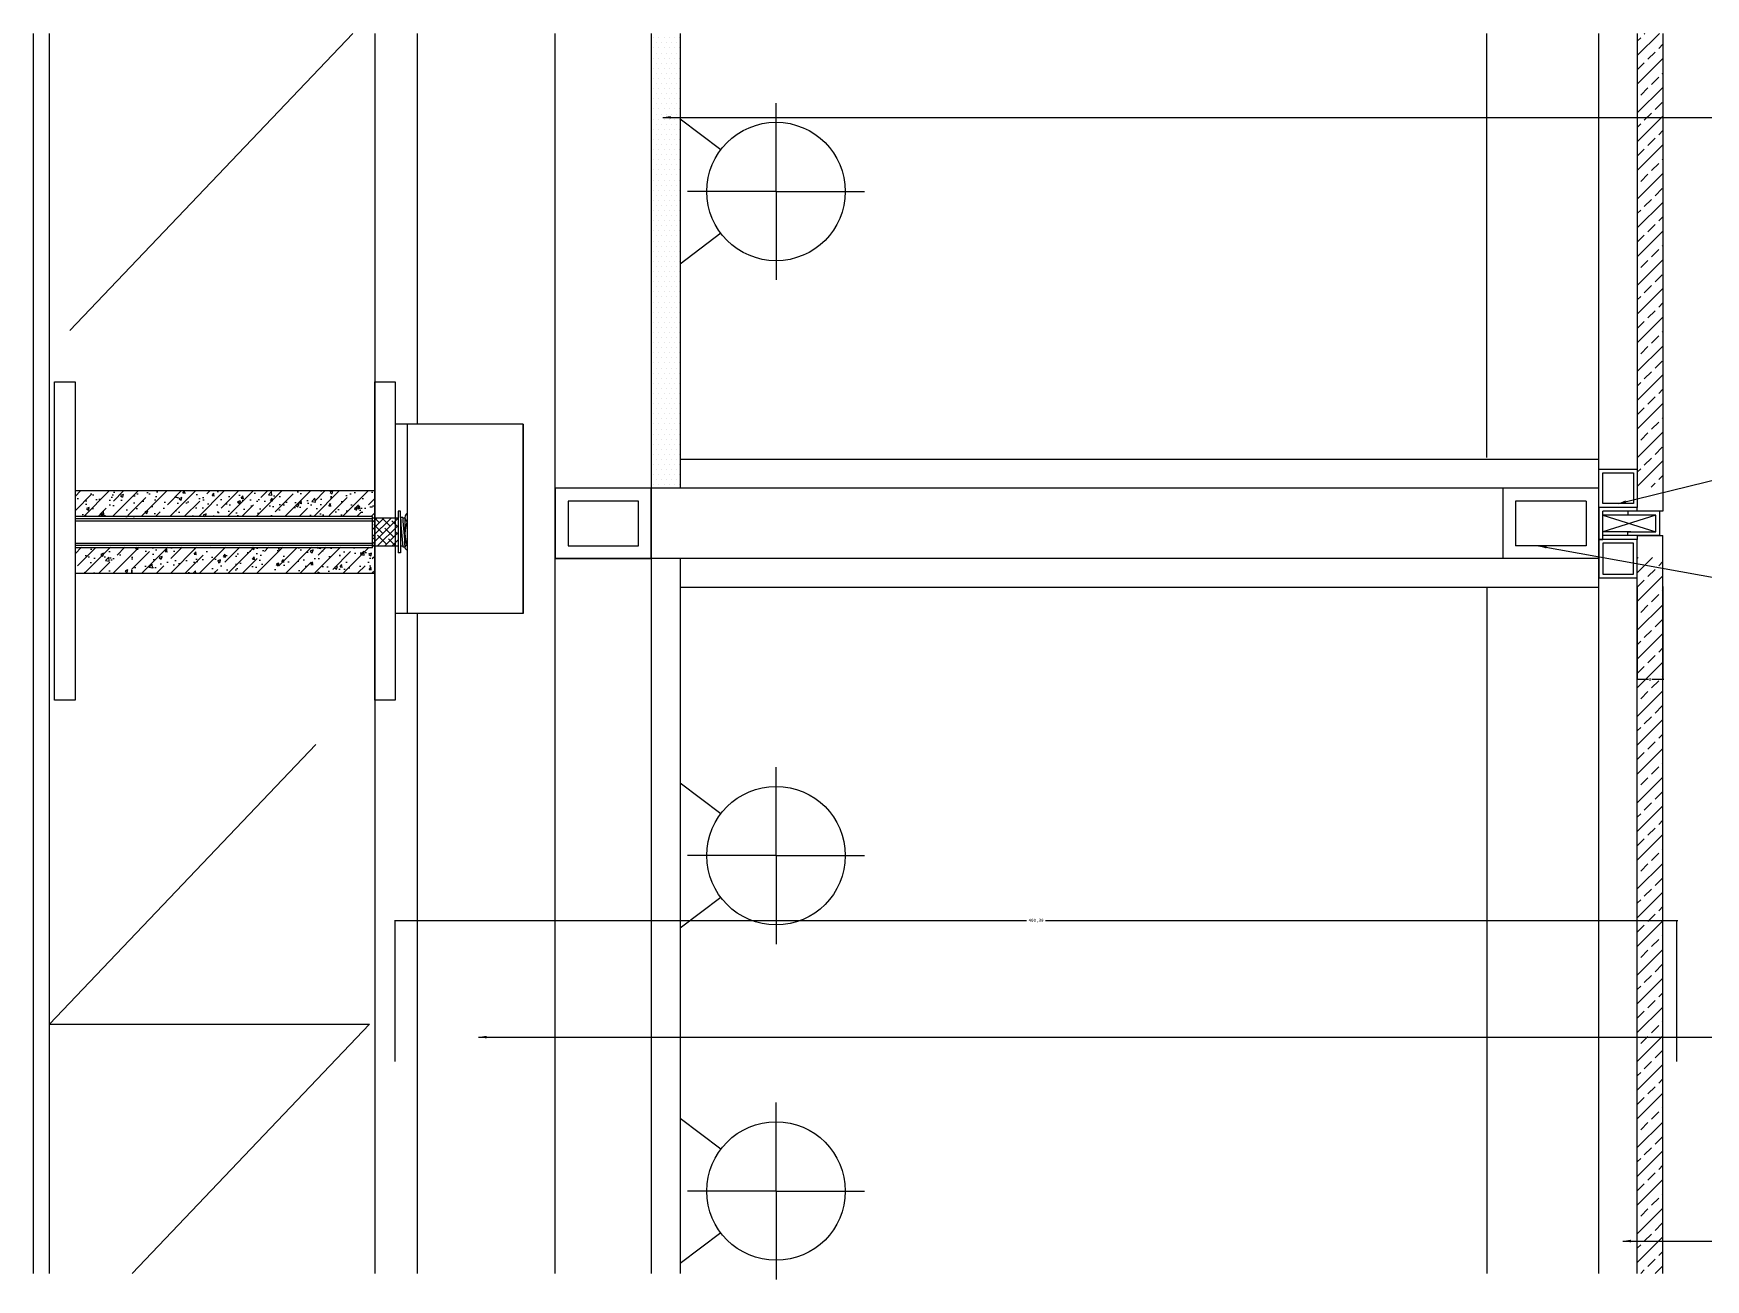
# Model space of a CAD drawing. Header units: metres. Extents: x 179535 to 180682, y 160703 to 163092.
# Drawn here: x 179536 to 180059, y 161649 to 162039 of the extents above; entities that cross this region are included whole.
import ezdxf

# ---------------------------------------------------------------- set-up
doc = ezdxf.new("R2010")
doc.units = ezdxf.units.M
for name, color, linetype in [('00', 251, 'Continuous'), ('0节点3', 3, 'Continuous'), ('0节点4', 1, 'Continuous'), ('0节点填充', 251, 'Continuous'), ('10', 8, 'Continuous'), ('18', 4, 'Continuous'), ('7', 7, 'Continuous'), ('家具外线', 1, 'Continuous'), ('看线-15', 8, 'Continuous')]:
    doc.layers.add(name, color=color, linetype=linetype)
doc.dimstyles.get("Standard").update_dxf_attribs({"dimtxt": 2.5, "dimasz": 2.5, "dimexe": 1.25, "dimexo": 0.625, "dimtad": 1, "dimcen": 2.5, "dimazin": 3, "dimtfac": 1, "dimtmove": 0, "dimatfit": 3})

# ---------------------------------------------------------------- blocks, each defined once
blk = doc.blocks.new('_CLOSEDFILLED')
at = {"color": 0, "linetype": 'BYBLOCK'}
blk.add_solid([(-1, 0.2), (0, 0), (-1, -0.2)], dxfattribs=at)
blk = doc.blocks.new('*D2')
for p, q in [((179846.545, 161761.6), (179649.1, 161761.6)), ((179649.35, 161717.6), (179649.35, 161761.6)), ((180049.99, 161761.6), (179852.545, 161761.6)), ((180049.74, 161717.6), (180049.74, 161761.6))]:
    blk.add_line(p, q)
at = {"layer": 'Defpoints'}
for p in [(180049.74, 161761.6), (179649.35, 161717.6), (180049.74, 161717.6)]:
    blk.add_point(p, dxfattribs=at)
at = {"layer": '7', "xscale": 0.25, "yscale": 0.25}
blk.add_blockref('_CLOSEDFILLED', (179649.35, 161761.6), dxfattribs=at)
at = {"layer": '7', "xscale": 0.25, "yscale": 0.25, "rotation": 180}
blk.add_blockref('_CLOSEDFILLED', (180049.74, 161761.6), dxfattribs=at)
at = {"layer": '7', "insert": (179849.545, 161761.6), "char_height": 1, "attachment_point": 5}
blk.add_mtext('400,39', dxfattribs=at)
blk = doc.blocks.new('*D3')
for p, q in [((180037.35, 161866.02), (180037.35, 161836.96)), ((180045.35, 161866.02), (180045.35, 161836.96)), ((180040.85, 161836.96), (180037.1, 161836.96)), ((180045.6, 161836.96), (180041.85, 161836.96))]:
    blk.add_line(p, q)
at = {"layer": 'Defpoints'}
for p in [(180037.35, 161866.02), (180045.35, 161866.02), (180045.35, 161836.96)]:
    blk.add_point(p, dxfattribs=at)
at = {"layer": '7', "xscale": 0.25, "yscale": 0.25}
blk.add_blockref('_CLOSEDFILLED', (180037.35, 161836.96), dxfattribs=at)
at = {"layer": '7', "xscale": 0.25, "yscale": 0.25, "rotation": 180}
blk.add_blockref('_CLOSEDFILLED', (180045.35, 161836.96), dxfattribs=at)
at = {"layer": '7', "insert": (180041.35, 161836.96), "char_height": 1, "attachment_point": 5}
blk.add_mtext('8', dxfattribs=at)

msp = doc.modelspace()

# ---------------------------------------------------------------- hatches: boundary and pattern name
at = {"layer": '00'}
h = msp.add_hatch(dxfattribs=at)
h.set_pattern_fill('AR-CONC', scale=0.05)
h.paths.add_polyline_path([(179549.35, 161895.88), (179549.35, 161887.88), (179642.3, 161887.88), (179642.3, 161887.38), (179642.96, 161887.38), (179642.96, 161895.88)])
h = msp.add_hatch(dxfattribs=at)
h.set_pattern_fill('ANSI35')
h.paths.add_polyline_path([(179642.96, 161895.88), (179549.35, 161895.88), (179549.35, 161887.88), (179642.3, 161887.88), (179642.3, 161887.38), (179642.96, 161887.38)])
h = msp.add_hatch(dxfattribs=at)
h.set_pattern_fill('AR-CONC', scale=0.05)
h.paths.add_polyline_path([(179549.35, 161870.27), (179549.35, 161878.27), (179642.3, 161878.27), (179642.3, 161878.77), (179642.96, 161878.77), (179642.96, 161870.27)])
h = msp.add_hatch(dxfattribs=at)
h.set_pattern_fill('ANSI35')
h.paths.add_polyline_path([(179642.96, 161870.27), (179549.35, 161870.27), (179549.35, 161878.27), (179642.3, 161878.27), (179642.3, 161878.77), (179642.96, 161878.77)])
at = {"layer": '0节点填充'}
h = msp.add_hatch(dxfattribs=at)
h.set_pattern_fill('ANSI33')
h.paths.add_polyline_path([(180045.35, 162038.83), (180037.35, 162038.83), (180037.35, 161897.03), (180045.35, 161897.03)])
h = msp.add_hatch(dxfattribs=at)
h.set_pattern_fill('ANSI33')
h.paths.add_polyline_path([(180045.35, 161875.03), (180037.35, 161875.03), (180037.35, 161651.35), (180045.35, 161651.35)])
at = {"layer": '看线-15'}
h = msp.add_hatch(dxfattribs=at)
h.set_pattern_fill('ANSI38', scale=0.5)
h.paths.add_polyline_path([(179650.3, 161887.38), (179642.3, 161887.38), (179642.3, 161878.58), (179650.3, 161878.58)])

# ---------------------------------------------------------------- linework, layer by layer
at = {"layer": '00'}
for p, q in [((179730.16, 162037.46, -5.67), (179730.16, 162037.46, -5.67)), ((179731.74, 162037.46, -5.67), (179731.74, 162037.46, -5.67)), ((179733.33, 162037.46, -5.67), (179733.33, 162037.46, -5.67)), ((179734.92, 162037.46, -5.67), (179734.92, 162037.46, -5.67)), ((179736.51, 162037.46, -5.67), (179736.51, 162037.46, -5.67)), ((179738.09, 162037.46, -5.67), (179738.09, 162037.46, -5.67)), ((179990.35, 161906.33, -7.25), (179990.35, 162038.83, -7)), ((179729.36, 162035.87, -5.67), (179729.36, 162035.87, -5.67)), ((179729.36, 162032.7, -5.67), (179729.36, 162032.7, -5.67)), ((179730.16, 162034.29, -5.67), (179730.16, 162034.29, -5.67)), ((179730.95, 162035.87, -5.67), (179730.95, 162035.87, -5.67)), ((179730.95, 162032.7, -5.67), (179730.95, 162032.7, -5.67)), ((179731.74, 162034.29, -5.67), (179731.74, 162034.29, -5.67)), ((179732.54, 162035.87, -5.67), (179732.54, 162035.87, -5.67)), ((179732.54, 162032.7, -5.67), (179732.54, 162032.7, -5.67)), ((179733.33, 162034.29, -5.67), (179733.33, 162034.29, -5.67)), ((179734.12, 162035.87, -5.67), (179734.12, 162035.87, -5.67)), ((179734.12, 162032.7, -5.67), (179734.12, 162032.7, -5.67)), ((179734.92, 162034.29, -5.67), (179734.92, 162034.29, -5.67)), ((179735.71, 162035.87, -5.67), (179735.71, 162035.87, -5.67)), ((179735.71, 162032.7, -5.67), (179735.71, 162032.7, -5.67)), ((179736.51, 162034.29, -5.67), (179736.51, 162034.29, -5.67)), ((179737.3, 162035.87, -5.67), (179737.3, 162035.87, -5.67)), ((179737.3, 162032.7, -5.67), (179737.3, 162032.7, -5.67)), ((179738.09, 162034.29, -5.67), (179738.09, 162034.29, -5.67)), ((179729.36, 162029.52, -5.67), (179729.36, 162029.52, -5.67)), ((179730.16, 162031.11, -5.67), (179730.16, 162031.11, -5.67)), ((179730.16, 162027.94, -5.67), (179730.16, 162027.94, -5.67)), ((179730.95, 162029.52, -5.67), (179730.95, 162029.52, -5.67)), ((179731.74, 162031.11, -5.67), (179731.74, 162031.11, -5.67)), ((179731.74, 162027.94, -5.67), (179731.74, 162027.94, -5.67)), ((179732.54, 162029.52, -5.67), (179732.54, 162029.52, -5.67)), ((179733.33, 162031.11, -5.67), (179733.33, 162031.11, -5.67)), ((179733.33, 162027.94, -5.67), (179733.33, 162027.94, -5.67)), ((179734.12, 162029.52, -5.67), (179734.12, 162029.52, -5.67)), ((179734.92, 162031.11, -5.67), (179734.92, 162031.11, -5.67)), ((179734.92, 162027.94, -5.67), (179734.92, 162027.94, -5.67)), ((179735.71, 162029.52, -5.67), (179735.71, 162029.52, -5.67)), ((179736.51, 162031.11, -5.67), (179736.51, 162031.11, -5.67)), ((179736.51, 162027.94, -5.67), (179736.51, 162027.94, -5.67)), ((179737.3, 162029.52, -5.67), (179737.3, 162029.52, -5.67)), ((179738.09, 162031.11, -5.67), (179738.09, 162031.11, -5.67)), ((179738.09, 162027.94, -5.67), (179738.09, 162027.94, -5.67)), ((179729.36, 162026.35, -5.67), (179729.36, 162026.35, -5.67)), ((179729.36, 162023.17, -5.67), (179729.36, 162023.17, -5.67)), ((179730.16, 162024.76, -5.67), (179730.16, 162024.76, -5.67)), ((179730.16, 162021.59, -5.67), (179730.16, 162021.59, -5.67)), ((179730.95, 162026.35, -5.67), (179730.95, 162026.35, -5.67)), ((179730.95, 162023.17, -5.67), (179730.95, 162023.17, -5.67)), ((179731.74, 162024.76, -5.67), (179731.74, 162024.76, -5.67)), ((179731.74, 162021.59, -5.67), (179731.74, 162021.59, -5.67)), ((179732.54, 162026.35, -5.67), (179732.54, 162026.35, -5.67)), ((179732.54, 162023.17, -5.67), (179732.54, 162023.17, -5.67)), ((179733.33, 162024.76, -5.67), (179733.33, 162024.76, -5.67)), ((179733.33, 162021.59, -5.67), (179733.33, 162021.59, -5.67)), ((179734.12, 162026.35, -5.67), (179734.12, 162026.35, -5.67)), ((179734.12, 162023.17, -5.67), (179734.12, 162023.17, -5.67)), ((179734.92, 162024.76, -5.67), (179734.92, 162024.76, -5.67)), ((179734.92, 162021.59, -5.67), (179734.92, 162021.59, -5.67)), ((179735.71, 162026.35, -5.67), (179735.71, 162026.35, -5.67)), ((179735.71, 162023.17, -5.67), (179735.71, 162023.17, -5.67)), ((179736.51, 162024.76, -5.67), (179736.51, 162024.76, -5.67)), ((179736.51, 162021.59, -5.67), (179736.51, 162021.59, -5.67)), ((179737.3, 162026.35, -5.67), (179737.3, 162026.35, -5.67)), ((179737.3, 162023.17, -5.67), (179737.3, 162023.17, -5.67)), ((179738.09, 162024.76, -5.67), (179738.09, 162024.76, -5.67)), ((179738.09, 162021.59, -5.67), (179738.09, 162021.59, -5.67)), ((179729.36, 162020, -5.67), (179729.36, 162020, -5.67)), ((179729.36, 162016.82, -5.67), (179729.36, 162016.82, -5.67)), ((179730.16, 162018.41, -5.67), (179730.16, 162018.41, -5.67)), ((179730.95, 162020, -5.67), (179730.95, 162020, -5.67)), ((179730.95, 162016.82, -5.67), (179730.95, 162016.82, -5.67)), ((179731.74, 162018.41, -5.67), (179731.74, 162018.41, -5.67)), ((179732.54, 162020, -5.67), (179732.54, 162020, -5.67)), ((179732.54, 162016.82, -5.67), (179732.54, 162016.82, -5.67)), ((179733.33, 162018.41, -5.67), (179733.33, 162018.41, -5.67)), ((179734.12, 162020, -5.67), (179734.12, 162020, -5.67)), ((179734.12, 162016.82, -5.67), (179734.12, 162016.82, -5.67)), ((179734.92, 162018.41, -5.67), (179734.92, 162018.41, -5.67)), ((179735.71, 162020, -5.67), (179735.71, 162020, -5.67)), ((179735.71, 162016.82, -5.67), (179735.71, 162016.82, -5.67)), ((179736.51, 162018.41, -5.67), (179736.51, 162018.41, -5.67)), ((179737.3, 162020, -5.67), (179737.3, 162020, -5.67)), ((179737.3, 162016.82, -5.67), (179737.3, 162016.82, -5.67)), ((179738.09, 162018.41, -5.67), (179738.09, 162018.41, -5.67)), ((179729.36, 162013.65, -5.67), (179729.36, 162013.65, -5.67)), ((179730.16, 162015.24, -5.67), (179730.16, 162015.24, -5.67)), ((179730.16, 162012.06, -5.67), (179730.16, 162012.06, -5.67)), ((179730.95, 162013.65, -5.67), (179730.95, 162013.65, -5.67)), ((179731.74, 162015.24, -5.67), (179731.74, 162015.24, -5.67)), ((179731.74, 162012.06, -5.67), (179731.74, 162012.06, -5.67)), ((179732.54, 162013.65, -5.67), (179732.54, 162013.65, -5.67)), ((179733.33, 162015.24, -5.67), (179733.33, 162015.24, -5.67)), ((179733.33, 162012.06, -5.67), (179733.33, 162012.06, -5.67)), ((179734.12, 162013.65, -5.67), (179734.12, 162013.65, -5.67)), ((179734.92, 162015.24, -5.67), (179734.92, 162015.24, -5.67)), ((179734.92, 162012.06, -5.67), (179734.92, 162012.06, -5.67)), ((179735.71, 162013.65, -5.67), (179735.71, 162013.65, -5.67)), ((179736.51, 162015.24, -5.67), (179736.51, 162015.24, -5.67)), ((179736.51, 162012.06, -5.67), (179736.51, 162012.06, -5.67)), ((179737.3, 162013.65, -5.67), (179737.3, 162013.65, -5.67)), ((179738.09, 162015.24, -5.67), (179738.09, 162015.24, -5.67)), ((179738.09, 162012.06, -5.67), (179738.09, 162012.06, -5.67)), ((179729.36, 162010.47, -5.67), (179729.36, 162010.47, -5.67)), ((179729.36, 162007.3, -5.67), (179729.36, 162007.3, -5.67)), ((179730.16, 162008.89, -5.67), (179730.16, 162008.89, -5.67)), ((179730.16, 162005.71, -5.67), (179730.16, 162005.71, -5.67)), ((179730.95, 162010.47, -5.67), (179730.95, 162010.47, -5.67)), ((179730.95, 162007.3, -5.67), (179730.95, 162007.3, -5.67)), ((179731.74, 162008.89, -5.67), (179731.74, 162008.89, -5.67)), ((179731.74, 162005.71, -5.67), (179731.74, 162005.71, -5.67)), ((179732.54, 162010.47, -5.67), (179732.54, 162010.47, -5.67)), ((179732.54, 162007.3, -5.67), (179732.54, 162007.3, -5.67)), ((179733.33, 162008.89, -5.67), (179733.33, 162008.89, -5.67)), ((179733.33, 162005.71, -5.67), (179733.33, 162005.71, -5.67)), ((179734.12, 162010.47, -5.67), (179734.12, 162010.47, -5.67)), ((179734.12, 162007.3, -5.67), (179734.12, 162007.3, -5.67)), ((179734.92, 162008.89, -5.67), (179734.92, 162008.89, -5.67)), ((179734.92, 162005.71, -5.67), (179734.92, 162005.71, -5.67)), ((179735.71, 162010.47, -5.67), (179735.71, 162010.47, -5.67)), ((179735.71, 162007.3, -5.67), (179735.71, 162007.3, -5.67)), ((179736.51, 162008.89, -5.67), (179736.51, 162008.89, -5.67)), ((179736.51, 162005.71, -5.67), (179736.51, 162005.71, -5.67)), ((179737.3, 162010.47, -5.67), (179737.3, 162010.47, -5.67)), ((179737.3, 162007.3, -5.67), (179737.3, 162007.3, -5.67)), ((179738.09, 162008.89, -5.67), (179738.09, 162008.89, -5.67)), ((179738.09, 162005.71, -5.67), (179738.09, 162005.71, -5.67)), ((179729.36, 162004.12, -5.67), (179729.36, 162004.12, -5.67)), ((179729.36, 162000.95, -5.67), (179729.36, 162000.95, -5.67)), ((179730.16, 162002.54, -5.67), (179730.16, 162002.54, -5.67)), ((179730.95, 162004.12, -5.67), (179730.95, 162004.12, -5.67)), ((179730.95, 162000.95, -5.67), (179730.95, 162000.95, -5.67)), ((179731.74, 162002.54, -5.67), (179731.74, 162002.54, -5.67)), ((179732.54, 162004.12, -5.67), (179732.54, 162004.12, -5.67)), ((179732.54, 162000.95, -5.67), (179732.54, 162000.95, -5.67)), ((179733.33, 162002.54, -5.67), (179733.33, 162002.54, -5.67)), ((179734.12, 162004.12, -5.67), (179734.12, 162004.12, -5.67)), ((179734.12, 162000.95, -5.67), (179734.12, 162000.95, -5.67)), ((179734.92, 162002.54, -5.67), (179734.92, 162002.54, -5.67)), ((179735.71, 162004.12, -5.67), (179735.71, 162004.12, -5.67)), ((179735.71, 162000.95, -5.67), (179735.71, 162000.95, -5.67)), ((179736.51, 162002.54, -5.67), (179736.51, 162002.54, -5.67)), ((179737.3, 162004.12, -5.67), (179737.3, 162004.12, -5.67)), ((179737.3, 162000.95, -5.67), (179737.3, 162000.95, -5.67)), ((179738.09, 162002.54, -5.67), (179738.09, 162002.54, -5.67)), ((179729.36, 161997.77, -5.67), (179729.36, 161997.77, -5.67)), ((179730.16, 161999.36, -5.67), (179730.16, 161999.36, -5.67)), ((179730.16, 161996.19, -5.67), (179730.16, 161996.19, -5.67)), ((179730.95, 161997.77, -5.67), (179730.95, 161997.77, -5.67)), ((179731.74, 161999.36, -5.67), (179731.74, 161999.36, -5.67)), ((179731.74, 161996.19, -5.67), (179731.74, 161996.19, -5.67)), ((179732.54, 161997.77, -5.67), (179732.54, 161997.77, -5.67)), ((179733.33, 161999.36, -5.67), (179733.33, 161999.36, -5.67)), ((179733.33, 161996.19, -5.67), (179733.33, 161996.19, -5.67)), ((179734.12, 161997.77, -5.67), (179734.12, 161997.77, -5.67)), ((179734.92, 161999.36, -5.67), (179734.92, 161999.36, -5.67)), ((179734.92, 161996.19, -5.67), (179734.92, 161996.19, -5.67)), ((179735.71, 161997.77, -5.67), (179735.71, 161997.77, -5.67)), ((179736.51, 161999.36, -5.67), (179736.51, 161999.36, -5.67)), ((179736.51, 161996.19, -5.67), (179736.51, 161996.19, -5.67)), ((179737.3, 161997.77, -5.67), (179737.3, 161997.77, -5.67)), ((179738.09, 161999.36, -5.67), (179738.09, 161999.36, -5.67)), ((179738.09, 161996.19, -5.67), (179738.09, 161996.19, -5.67)), ((179729.36, 161994.6, -5.67), (179729.36, 161994.6, -5.67)), ((179729.36, 161991.42, -5.67), (179729.36, 161991.42, -5.67)), ((179730.16, 161993.01, -5.67), (179730.16, 161993.01, -5.67)), ((179730.95, 161994.6, -5.67), (179730.95, 161994.6, -5.67)), ((179730.95, 161991.42, -5.67), (179730.95, 161991.42, -5.67)), ((179731.74, 161993.01, -5.67), (179731.74, 161993.01, -5.67)), ((179732.54, 161994.6, -5.67), (179732.54, 161994.6, -5.67)), ((179732.54, 161991.42, -5.67), (179732.54, 161991.42, -5.67)), ((179733.33, 161993.01, -5.67), (179733.33, 161993.01, -5.67)), ((179734.12, 161994.6, -5.67), (179734.12, 161994.6, -5.67)), ((179734.12, 161991.42, -5.67), (179734.12, 161991.42, -5.67)), ((179734.92, 161993.01, -5.67), (179734.92, 161993.01, -5.67)), ((179735.71, 161994.6, -5.67), (179735.71, 161994.6, -5.67)), ((179735.71, 161991.42, -5.67), (179735.71, 161991.42, -5.67)), ((179736.51, 161993.01, -5.67), (179736.51, 161993.01, -5.67)), ((179737.3, 161994.6, -5.67), (179737.3, 161994.6, -5.67)), ((179737.3, 161991.42, -5.67), (179737.3, 161991.42, -5.67)), ((179738.09, 161993.01, -5.67), (179738.09, 161993.01, -5.67)), ((179729.36, 161988.25, -5.67), (179729.36, 161988.25, -5.67)), ((179729.36, 161985.07, -5.67), (179729.36, 161985.07, -5.67)), ((179730.16, 161989.84, -5.67), (179730.16, 161989.84, -5.67)), ((179730.16, 161986.66, -5.67), (179730.16, 161986.66, -5.67)), ((179730.95, 161988.25, -5.67), (179730.95, 161988.25, -5.67)), ((179730.95, 161985.07, -5.67), (179730.95, 161985.07, -5.67)), ((179731.74, 161989.84, -5.67), (179731.74, 161989.84, -5.67)), ((179731.74, 161986.66, -5.67), (179731.74, 161986.66, -5.67)), ((179732.54, 161988.25, -5.67), (179732.54, 161988.25, -5.67)), ((179732.54, 161985.07, -5.67), (179732.54, 161985.07, -5.67)), ((179733.33, 161989.84, -5.67), (179733.33, 161989.84, -5.67)), ((179733.33, 161986.66, -5.67), (179733.33, 161986.66, -5.67)), ((179734.12, 161988.25, -5.67), (179734.12, 161988.25, -5.67)), ((179734.12, 161985.07, -5.67), (179734.12, 161985.07, -5.67)), ((179734.92, 161989.84, -5.67), (179734.92, 161989.84, -5.67)), ((179734.92, 161986.66, -5.67), (179734.92, 161986.66, -5.67)), ((179735.71, 161988.25, -5.67), (179735.71, 161988.25, -5.67)), ((179735.71, 161985.07, -5.67), (179735.71, 161985.07, -5.67)), ((179736.51, 161989.84, -5.67), (179736.51, 161989.84, -5.67)), ((179736.51, 161986.66, -5.67), (179736.51, 161986.66, -5.67)), ((179737.3, 161988.25, -5.67), (179737.3, 161988.25, -5.67)), ((179737.3, 161985.07, -5.67), (179737.3, 161985.07, -5.67)), ((179738.09, 161989.84, -5.67), (179738.09, 161989.84, -5.67)), ((179738.09, 161986.66, -5.67), (179738.09, 161986.66, -5.67)), ((179729.36, 161981.9, -5.67), (179729.36, 161981.9, -5.67)), ((179730.16, 161983.49, -5.67), (179730.16, 161983.49, -5.67)), ((179730.16, 161980.31, -5.67), (179730.16, 161980.31, -5.67)), ((179730.95, 161981.9, -5.67), (179730.95, 161981.9, -5.67)), ((179731.74, 161983.49, -5.67), (179731.74, 161983.49, -5.67)), ((179731.74, 161980.31, -5.67), (179731.74, 161980.31, -5.67)), ((179732.54, 161981.9, -5.67), (179732.54, 161981.9, -5.67)), ((179733.33, 161983.49, -5.67), (179733.33, 161983.49, -5.67)), ((179733.33, 161980.31, -5.67), (179733.33, 161980.31, -5.67)), ((179734.12, 161981.9, -5.67), (179734.12, 161981.9, -5.67)), ((179734.92, 161983.49, -5.67), (179734.92, 161983.49, -5.67)), ((179734.92, 161980.31, -5.67), (179734.92, 161980.31, -5.67)), ((179735.71, 161981.9, -5.67), (179735.71, 161981.9, -5.67)), ((179736.51, 161983.49, -5.67), (179736.51, 161983.49, -5.67)), ((179736.51, 161980.31, -5.67), (179736.51, 161980.31, -5.67)), ((179737.3, 161981.9, -5.67), (179737.3, 161981.9, -5.67)), ((179738.09, 161983.49, -5.67), (179738.09, 161983.49, -5.67)), ((179738.09, 161980.31, -5.67), (179738.09, 161980.31, -5.67)), ((179729.36, 161978.72, -5.67), (179729.36, 161978.72, -5.67)), ((179729.36, 161975.55, -5.67), (179729.36, 161975.55, -5.67)), ((179730.16, 161977.14, -5.67), (179730.16, 161977.14, -5.67)), ((179730.95, 161978.72, -5.67), (179730.95, 161978.72, -5.67)), ((179730.95, 161975.55, -5.67), (179730.95, 161975.55, -5.67)), ((179731.74, 161977.14, -5.67), (179731.74, 161977.14, -5.67)), ((179732.54, 161978.72, -5.67), (179732.54, 161978.72, -5.67)), ((179732.54, 161975.55, -5.67), (179732.54, 161975.55, -5.67)), ((179733.33, 161977.14, -5.67), (179733.33, 161977.14, -5.67)), ((179734.12, 161978.72, -5.67), (179734.12, 161978.72, -5.67)), ((179734.12, 161975.55, -5.67), (179734.12, 161975.55, -5.67)), ((179734.92, 161977.14, -5.67), (179734.92, 161977.14, -5.67)), ((179735.71, 161978.72, -5.67), (179735.71, 161978.72, -5.67)), ((179735.71, 161975.55, -5.67), (179735.71, 161975.55, -5.67)), ((179736.51, 161977.14, -5.67), (179736.51, 161977.14, -5.67)), ((179737.3, 161978.72, -5.67), (179737.3, 161978.72, -5.67)), ((179737.3, 161975.55, -5.67), (179737.3, 161975.55, -5.67)), ((179738.09, 161977.14, -5.67), (179738.09, 161977.14, -5.67)), ((179729.36, 161972.37, -5.67), (179729.36, 161972.37, -5.67)), ((179729.36, 161969.2, -5.67), (179729.36, 161969.2, -5.67)), ((179730.16, 161973.96, -5.67), (179730.16, 161973.96, -5.67)), ((179730.16, 161970.79, -5.67), (179730.16, 161970.79, -5.67)), ((179730.95, 161972.37, -5.67), (179730.95, 161972.37, -5.67)), ((179730.95, 161969.2, -5.67), (179730.95, 161969.2, -5.67)), ((179731.74, 161973.96, -5.67), (179731.74, 161973.96, -5.67)), ((179731.74, 161970.79, -5.67), (179731.74, 161970.79, -5.67)), ((179732.54, 161972.37, -5.67), (179732.54, 161972.37, -5.67)), ((179732.54, 161969.2, -5.67), (179732.54, 161969.2, -5.67)), ((179733.33, 161973.96, -5.67), (179733.33, 161973.96, -5.67)), ((179733.33, 161970.79, -5.67), (179733.33, 161970.79, -5.67)), ((179734.12, 161972.37, -5.67), (179734.12, 161972.37, -5.67)), ((179734.12, 161969.2, -5.67), (179734.12, 161969.2, -5.67)), ((179734.92, 161973.96, -5.67), (179734.92, 161973.96, -5.67)), ((179734.92, 161970.79, -5.67), (179734.92, 161970.79, -5.67)), ((179735.71, 161972.37, -5.67), (179735.71, 161972.37, -5.67)), ((179735.71, 161969.2, -5.67), (179735.71, 161969.2, -5.67)), ((179736.51, 161973.96, -5.67), (179736.51, 161973.96, -5.67)), ((179736.51, 161970.79, -5.67), (179736.51, 161970.79, -5.67)), ((179737.3, 161972.37, -5.67), (179737.3, 161972.37, -5.67)), ((179737.3, 161969.2, -5.67), (179737.3, 161969.2, -5.67)), ((179738.09, 161973.96, -5.67), (179738.09, 161973.96, -5.67)), ((179738.09, 161970.79, -5.67), (179738.09, 161970.79, -5.67)), ((179729.36, 161966.02, -5.67), (179729.36, 161966.02, -5.67)), ((179730.16, 161967.61, -5.67), (179730.16, 161967.61, -5.67)), ((179730.16, 161964.44, -5.67), (179730.16, 161964.44, -5.67)), ((179730.95, 161966.02, -5.67), (179730.95, 161966.02, -5.67)), ((179731.74, 161967.61, -5.67), (179731.74, 161967.61, -5.67)), ((179731.74, 161964.44, -5.67), (179731.74, 161964.44, -5.67)), ((179732.54, 161966.02, -5.67), (179732.54, 161966.02, -5.67)), ((179733.33, 161967.61, -5.67), (179733.33, 161967.61, -5.67)), ((179733.33, 161964.44, -5.67), (179733.33, 161964.44, -5.67)), ((179734.12, 161966.02, -5.67), (179734.12, 161966.02, -5.67)), ((179734.92, 161967.61, -5.67), (179734.92, 161967.61, -5.67)), ((179734.92, 161964.44, -5.67), (179734.92, 161964.44, -5.67)), ((179735.71, 161966.02, -5.67), (179735.71, 161966.02, -5.67)), ((179736.51, 161967.61, -5.67), (179736.51, 161967.61, -5.67)), ((179736.51, 161964.44, -5.67), (179736.51, 161964.44, -5.67)), ((179737.3, 161966.02, -5.67), (179737.3, 161966.02, -5.67)), ((179738.09, 161967.61, -5.67), (179738.09, 161967.61, -5.67)), ((179738.09, 161964.44, -5.67), (179738.09, 161964.44, -5.67)), ((179729.36, 161962.85, -5.67), (179729.36, 161962.85, -5.67)), ((179729.36, 161959.67, -5.67), (179729.36, 161959.67, -5.67)), ((179730.16, 161961.26, -5.67), (179730.16, 161961.26, -5.67)), ((179730.95, 161962.85, -5.67), (179730.95, 161962.85, -5.67)), ((179730.95, 161959.67, -5.67), (179730.95, 161959.67, -5.67)), ((179731.74, 161961.26, -5.67), (179731.74, 161961.26, -5.67)), ((179732.54, 161962.85, -5.67), (179732.54, 161962.85, -5.67)), ((179732.54, 161959.67, -5.67), (179732.54, 161959.67, -5.67)), ((179733.33, 161961.26, -5.67), (179733.33, 161961.26, -5.67)), ((179734.12, 161962.85, -5.67), (179734.12, 161962.85, -5.67)), ((179734.12, 161959.67, -5.67), (179734.12, 161959.67, -5.67)), ((179734.92, 161961.26, -5.67), (179734.92, 161961.26, -5.67)), ((179735.71, 161962.85, -5.67), (179735.71, 161962.85, -5.67)), ((179735.71, 161959.67, -5.67), (179735.71, 161959.67, -5.67)), ((179736.51, 161961.26, -5.67), (179736.51, 161961.26, -5.67)), ((179737.3, 161962.85, -5.67), (179737.3, 161962.85, -5.67)), ((179737.3, 161959.67, -5.67), (179737.3, 161959.67, -5.67)), ((179738.09, 161961.26, -5.67), (179738.09, 161961.26, -5.67)), ((179729.36, 161956.5, -5.67), (179729.36, 161956.5, -5.67)), ((179730.16, 161958.09, -5.67), (179730.16, 161958.09, -5.67)), ((179730.16, 161954.91, -5.67), (179730.16, 161954.91, -5.67)), ((179730.95, 161956.5, -5.67), (179730.95, 161956.5, -5.67)), ((179731.74, 161958.09, -5.67), (179731.74, 161958.09, -5.67)), ((179731.74, 161954.91, -5.67), (179731.74, 161954.91, -5.67)), ((179732.54, 161956.5, -5.67), (179732.54, 161956.5, -5.67)), ((179733.33, 161958.09, -5.67), (179733.33, 161958.09, -5.67)), ((179733.33, 161954.91, -5.67), (179733.33, 161954.91, -5.67)), ((179734.12, 161956.5, -5.67), (179734.12, 161956.5, -5.67)), ((179734.92, 161958.09, -5.67), (179734.92, 161958.09, -5.67)), ((179734.92, 161954.91, -5.67), (179734.92, 161954.91, -5.67)), ((179735.71, 161956.5, -5.67), (179735.71, 161956.5, -5.67)), ((179736.51, 161958.09, -5.67), (179736.51, 161958.09, -5.67)), ((179736.51, 161954.91, -5.67), (179736.51, 161954.91, -5.67)), ((179737.3, 161956.5, -5.67), (179737.3, 161956.5, -5.67)), ((179738.09, 161958.09, -5.67), (179738.09, 161958.09, -5.67)), ((179738.09, 161954.91, -5.67), (179738.09, 161954.91, -5.67)), ((179729.36, 161953.32, -5.67), (179729.36, 161953.32, -5.67)), ((179729.36, 161950.15, -5.67), (179729.36, 161950.15, -5.67)), ((179730.16, 161951.74, -5.67), (179730.16, 161951.74, -5.67)), ((179730.16, 161948.56, -5.67), (179730.16, 161948.56, -5.67)), ((179730.95, 161953.32, -5.67), (179730.95, 161953.32, -5.67)), ((179730.95, 161950.15, -5.67), (179730.95, 161950.15, -5.67)), ((179731.74, 161951.74, -5.67), (179731.74, 161951.74, -5.67)), ((179731.74, 161948.56, -5.67), (179731.74, 161948.56, -5.67)), ((179732.54, 161953.32, -5.67), (179732.54, 161953.32, -5.67)), ((179732.54, 161950.15, -5.67), (179732.54, 161950.15, -5.67)), ((179733.33, 161951.74, -5.67), (179733.33, 161951.74, -5.67)), ((179733.33, 161948.56, -5.67), (179733.33, 161948.56, -5.67)), ((179734.12, 161953.32, -5.67), (179734.12, 161953.32, -5.67)), ((179734.12, 161950.15, -5.67), (179734.12, 161950.15, -5.67)), ((179734.92, 161951.74, -5.67), (179734.92, 161951.74, -5.67)), ((179734.92, 161948.56, -5.67), (179734.92, 161948.56, -5.67)), ((179735.71, 161953.32, -5.67), (179735.71, 161953.32, -5.67)), ((179735.71, 161950.15, -5.67), (179735.71, 161950.15, -5.67)), ((179736.51, 161951.74, -5.67), (179736.51, 161951.74, -5.67)), ((179736.51, 161948.56, -5.67), (179736.51, 161948.56, -5.67)), ((179737.3, 161953.32, -5.67), (179737.3, 161953.32, -5.67)), ((179737.3, 161950.15, -5.67), (179737.3, 161950.15, -5.67)), ((179738.09, 161951.74, -5.67), (179738.09, 161951.74, -5.67)), ((179738.09, 161948.56, -5.67), (179738.09, 161948.56, -5.67)), ((179729.36, 161946.97, -5.67), (179729.36, 161946.97, -5.67)), ((179729.36, 161943.8, -5.67), (179729.36, 161943.8, -5.67)), ((179730.16, 161945.39, -5.67), (179730.16, 161945.39, -5.67)), ((179730.95, 161946.97, -5.67), (179730.95, 161946.97, -5.67)), ((179730.95, 161943.8, -5.67), (179730.95, 161943.8, -5.67)), ((179731.74, 161945.39, -5.67), (179731.74, 161945.39, -5.67)), ((179732.54, 161946.97, -5.67), (179732.54, 161946.97, -5.67)), ((179732.54, 161943.8, -5.67), (179732.54, 161943.8, -5.67)), ((179733.33, 161945.39, -5.67), (179733.33, 161945.39, -5.67)), ((179734.12, 161946.97, -5.67), (179734.12, 161946.97, -5.67)), ((179734.12, 161943.8, -5.67), (179734.12, 161943.8, -5.67)), ((179734.92, 161945.39, -5.67), (179734.92, 161945.39, -5.67)), ((179735.71, 161946.97, -5.67), (179735.71, 161946.97, -5.67)), ((179735.71, 161943.8, -5.67), (179735.71, 161943.8, -5.67)), ((179736.51, 161945.39, -5.67), (179736.51, 161945.39, -5.67)), ((179737.3, 161946.97, -5.67), (179737.3, 161946.97, -5.67)), ((179737.3, 161943.8, -5.67), (179737.3, 161943.8, -5.67)), ((179738.09, 161945.39, -5.67), (179738.09, 161945.39, -5.67)), ((179729.36, 161940.62, -5.67), (179729.36, 161940.62, -5.67)), ((179730.16, 161942.21, -5.67), (179730.16, 161942.21, -5.67)), ((179730.16, 161939.04, -5.67), (179730.16, 161939.04, -5.67)), ((179730.95, 161940.62, -5.67), (179730.95, 161940.62, -5.67)), ((179731.74, 161942.21, -5.67), (179731.74, 161942.21, -5.67)), ((179731.74, 161939.04, -5.67), (179731.74, 161939.04, -5.67)), ((179732.54, 161940.62, -5.67), (179732.54, 161940.62, -5.67)), ((179733.33, 161942.21, -5.67), (179733.33, 161942.21, -5.67)), ((179733.33, 161939.04, -5.67), (179733.33, 161939.04, -5.67)), ((179734.12, 161940.62, -5.67), (179734.12, 161940.62, -5.67)), ((179734.92, 161942.21, -5.67), (179734.92, 161942.21, -5.67)), ((179734.92, 161939.04, -5.67), (179734.92, 161939.04, -5.67)), ((179735.71, 161940.62, -5.67), (179735.71, 161940.62, -5.67)), ((179736.51, 161942.21, -5.67), (179736.51, 161942.21, -5.67)), ((179736.51, 161939.04, -5.67), (179736.51, 161939.04, -5.67)), ((179737.3, 161940.62, -5.67), (179737.3, 161940.62, -5.67)), ((179738.09, 161942.21, -5.67), (179738.09, 161942.21, -5.67)), ((179738.09, 161939.04, -5.67), (179738.09, 161939.04, -5.67)), ((179729.36, 161937.45, -5.67), (179729.36, 161937.45, -5.67)), ((179729.36, 161934.27, -5.67), (179729.36, 161934.27, -5.67)), ((179730.16, 161935.86, -5.67), (179730.16, 161935.86, -5.67)), ((179730.16, 161932.69, -5.67), (179730.16, 161932.69, -5.67)), ((179730.95, 161937.45, -5.67), (179730.95, 161937.45, -5.67)), ((179730.95, 161934.27, -5.67), (179730.95, 161934.27, -5.67)), ((179731.74, 161935.86, -5.67), (179731.74, 161935.86, -5.67)), ((179731.74, 161932.69, -5.67), (179731.74, 161932.69, -5.67)), ((179732.54, 161937.45, -5.67), (179732.54, 161937.45, -5.67)), ((179732.54, 161934.27, -5.67), (179732.54, 161934.27, -5.67)), ((179733.33, 161935.86, -5.67), (179733.33, 161935.86, -5.67)), ((179733.33, 161932.69, -5.67), (179733.33, 161932.69, -5.67)), ((179734.12, 161937.45, -5.67), (179734.12, 161937.45, -5.67)), ((179734.12, 161934.27, -5.67), (179734.12, 161934.27, -5.67)), ((179734.92, 161935.86, -5.67), (179734.92, 161935.86, -5.67)), ((179734.92, 161932.69, -5.67), (179734.92, 161932.69, -5.67)), ((179735.71, 161937.45, -5.67), (179735.71, 161937.45, -5.67)), ((179735.71, 161934.27, -5.67), (179735.71, 161934.27, -5.67)), ((179736.51, 161935.86, -5.67), (179736.51, 161935.86, -5.67)), ((179736.51, 161932.69, -5.67), (179736.51, 161932.69, -5.67)), ((179737.3, 161937.45, -5.67), (179737.3, 161937.45, -5.67)), ((179737.3, 161934.27, -5.67), (179737.3, 161934.27, -5.67)), ((179738.09, 161935.86, -5.67), (179738.09, 161935.86, -5.67)), ((179738.09, 161932.69, -5.67), (179738.09, 161932.69, -5.67)), ((179729.36, 161931.1, -5.67), (179729.36, 161931.1, -5.67)), ((179729.36, 161927.92, -5.67), (179729.36, 161927.92, -5.67)), ((179730.16, 161929.51, -5.67), (179730.16, 161929.51, -5.67)), ((179730.95, 161931.1, -5.67), (179730.95, 161931.1, -5.67)), ((179730.95, 161927.92, -5.67), (179730.95, 161927.92, -5.67)), ((179731.74, 161929.51, -5.67), (179731.74, 161929.51, -5.67)), ((179732.54, 161931.1, -5.67), (179732.54, 161931.1, -5.67)), ((179732.54, 161927.92, -5.67), (179732.54, 161927.92, -5.67)), ((179733.33, 161929.51, -5.67), (179733.33, 161929.51, -5.67)), ((179734.12, 161931.1, -5.67), (179734.12, 161931.1, -5.67)), ((179734.12, 161927.92, -5.67), (179734.12, 161927.92, -5.67)), ((179734.92, 161929.51, -5.67), (179734.92, 161929.51, -5.67)), ((179735.71, 161931.1, -5.67), (179735.71, 161931.1, -5.67)), ((179735.71, 161927.92, -5.67), (179735.71, 161927.92, -5.67)), ((179736.51, 161929.51, -5.67), (179736.51, 161929.51, -5.67)), ((179737.3, 161931.1, -5.67), (179737.3, 161931.1, -5.67)), ((179737.3, 161927.92, -5.67), (179737.3, 161927.92, -5.67)), ((179738.09, 161929.51, -5.67), (179738.09, 161929.51, -5.67)), ((179729.36, 161924.75, -5.67), (179729.36, 161924.75, -5.67)), ((179730.16, 161926.34, -5.67), (179730.16, 161926.34, -5.67)), ((179730.16, 161923.16, -5.67), (179730.16, 161923.16, -5.67)), ((179730.95, 161924.75, -5.67), (179730.95, 161924.75, -5.67)), ((179731.74, 161926.34, -5.67), (179731.74, 161926.34, -5.67)), ((179731.74, 161923.16, -5.67), (179731.74, 161923.16, -5.67)), ((179732.54, 161924.75, -5.67), (179732.54, 161924.75, -5.67)), ((179733.33, 161926.34, -5.67), (179733.33, 161926.34, -5.67)), ((179733.33, 161923.16, -5.67), (179733.33, 161923.16, -5.67)), ((179734.12, 161924.75, -5.67), (179734.12, 161924.75, -5.67)), ((179734.92, 161926.34, -5.67), (179734.92, 161926.34, -5.67)), ((179734.92, 161923.16, -5.67), (179734.92, 161923.16, -5.67)), ((179735.71, 161924.75, -5.67), (179735.71, 161924.75, -5.67)), ((179736.51, 161926.34, -5.67), (179736.51, 161926.34, -5.67)), ((179736.51, 161923.16, -5.67), (179736.51, 161923.16, -5.67)), ((179737.3, 161924.75, -5.67), (179737.3, 161924.75, -5.67)), ((179738.09, 161926.34, -5.67), (179738.09, 161926.34, -5.67)), ((179738.09, 161923.16, -5.67), (179738.09, 161923.16, -5.67)), ((179729.36, 161921.57, -5.67), (179729.36, 161921.57, -5.67)), ((179729.36, 161918.4, -5.67), (179729.36, 161918.4, -5.67)), ((179730.16, 161919.99, -5.67), (179730.16, 161919.99, -5.67)), ((179730.95, 161921.57, -5.67), (179730.95, 161921.57, -5.67)), ((179730.95, 161918.4, -5.67), (179730.95, 161918.4, -5.67)), ((179731.74, 161919.99, -5.67), (179731.74, 161919.99, -5.67)), ((179732.54, 161921.57, -5.67), (179732.54, 161921.57, -5.67)), ((179732.54, 161918.4, -5.67), (179732.54, 161918.4, -5.67)), ((179733.33, 161919.99, -5.67), (179733.33, 161919.99, -5.67)), ((179734.12, 161921.57, -5.67), (179734.12, 161921.57, -5.67)), ((179734.12, 161918.4, -5.67), (179734.12, 161918.4, -5.67)), ((179734.92, 161919.99, -5.67), (179734.92, 161919.99, -5.67)), ((179735.71, 161921.57, -5.67), (179735.71, 161921.57, -5.67)), ((179735.71, 161918.4, -5.67), (179735.71, 161918.4, -5.67)), ((179736.51, 161919.99, -5.67), (179736.51, 161919.99, -5.67)), ((179737.3, 161921.57, -5.67), (179737.3, 161921.57, -5.67)), ((179737.3, 161918.4, -5.67), (179737.3, 161918.4, -5.67)), ((179738.09, 161919.99, -5.67), (179738.09, 161919.99, -5.67)), ((179689.35, 161916.76, -5.67), (179689.35, 161857.6, -5.67)), ((179689.35, 161857.6, -5.67), (179689.35, 161916.76, -5.67)), ((179729.36, 161915.22, -5.67), (179729.36, 161915.22, -5.67)), ((179729.36, 161912.05, -5.67), (179729.36, 161912.05, -5.67)), ((179730.16, 161916.81, -5.67), (179730.16, 161916.81, -5.67)), ((179730.16, 161913.64, -5.67), (179730.16, 161913.64, -5.67)), ((179730.95, 161915.22, -5.67), (179730.95, 161915.22, -5.67)), ((179730.95, 161912.05, -5.67), (179730.95, 161912.05, -5.67)), ((179731.74, 161916.81, -5.67), (179731.74, 161916.81, -5.67)), ((179731.74, 161913.64, -5.67), (179731.74, 161913.64, -5.67)), ((179732.54, 161915.22, -5.67), (179732.54, 161915.22, -5.67)), ((179732.54, 161912.05, -5.67), (179732.54, 161912.05, -5.67)), ((179733.33, 161916.81, -5.67), (179733.33, 161916.81, -5.67)), ((179733.33, 161913.64, -5.67), (179733.33, 161913.64, -5.67)), ((179734.12, 161915.22, -5.67), (179734.12, 161915.22, -5.67)), ((179734.12, 161912.05, -5.67), (179734.12, 161912.05, -5.67)), ((179734.92, 161916.81, -5.67), (179734.92, 161916.81, -5.67)), ((179734.92, 161913.64, -5.67), (179734.92, 161913.64, -5.67)), ((179735.71, 161915.22, -5.67), (179735.71, 161915.22, -5.67)), ((179735.71, 161912.05, -5.67), (179735.71, 161912.05, -5.67)), ((179736.51, 161916.81, -5.67), (179736.51, 161916.81, -5.67)), ((179736.51, 161913.64, -5.67), (179736.51, 161913.64, -5.67)), ((179737.3, 161915.22, -5.67), (179737.3, 161915.22, -5.67)), ((179737.3, 161912.05, -5.67), (179737.3, 161912.05, -5.67)), ((179738.09, 161916.81, -5.67), (179738.09, 161916.81, -5.67)), ((179738.09, 161913.64, -5.67), (179738.09, 161913.64, -5.67)), ((179729.36, 161908.87, -5.67), (179729.36, 161908.87, -5.67)), ((179730.16, 161910.46, -5.67), (179730.16, 161910.46, -5.67)), ((179730.16, 161907.29, -5.67), (179730.16, 161907.29, -5.67)), ((179730.95, 161908.87, -5.67), (179730.95, 161908.87, -5.67)), ((179731.74, 161910.46, -5.67), (179731.74, 161910.46, -5.67)), ((179731.74, 161907.29, -5.67), (179731.74, 161907.29, -5.67)), ((179732.54, 161908.87, -5.67), (179732.54, 161908.87, -5.67)), ((179733.33, 161910.46, -5.67), (179733.33, 161910.46, -5.67)), ((179733.33, 161907.29, -5.67), (179733.33, 161907.29, -5.67)), ((179734.12, 161908.87, -5.67), (179734.12, 161908.87, -5.67)), ((179734.92, 161910.46, -5.67), (179734.92, 161910.46, -5.67)), ((179734.92, 161907.29, -5.67), (179734.92, 161907.29, -5.67)), ((179735.71, 161908.87, -5.67), (179735.71, 161908.87, -5.67)), ((179736.51, 161910.46, -5.67), (179736.51, 161910.46, -5.67)), ((179736.51, 161907.29, -5.67), (179736.51, 161907.29, -5.67)), ((179737.3, 161908.87, -5.67), (179737.3, 161908.87, -5.67)), ((179738.09, 161910.46, -5.67), (179738.09, 161910.46, -5.67)), ((179738.09, 161907.29, -5.67), (179738.09, 161907.29, -5.67)), ((179729.36, 161905.7, -5.67), (179729.36, 161905.7, -5.67)), ((179729.36, 161902.52, -5.67), (179729.36, 161902.52, -5.67)), ((179730.16, 161904.11, -5.67), (179730.16, 161904.11, -5.67)), ((179730.95, 161905.7, -5.67), (179730.95, 161905.7, -5.67)), ((179730.95, 161902.52, -5.67), (179730.95, 161902.52, -5.67)), ((179731.74, 161904.11, -5.67), (179731.74, 161904.11, -5.67)), ((179732.54, 161905.7, -5.67), (179732.54, 161905.7, -5.67)), ((179732.54, 161902.52, -5.67), (179732.54, 161902.52, -5.67)), ((179733.33, 161904.11, -5.67), (179733.33, 161904.11, -5.67)), ((179734.12, 161905.7, -5.67), (179734.12, 161905.7, -5.67)), ((179734.12, 161902.52, -5.67), (179734.12, 161902.52, -5.67)), ((179734.92, 161904.11, -5.67), (179734.92, 161904.11, -5.67)), ((179735.71, 161905.7, -5.67), (179735.71, 161905.7, -5.67)), ((179735.71, 161902.52, -5.67), (179735.71, 161902.52, -5.67)), ((179736.51, 161904.11, -5.67), (179736.51, 161904.11, -5.67)), ((179737.3, 161905.7, -5.67), (179737.3, 161905.7, -5.67)), ((179737.3, 161902.52, -5.67), (179737.3, 161902.52, -5.67)), ((179738.09, 161904.11, -5.67), (179738.09, 161904.11, -5.67)), ((179729.36, 161899.35, -5.67), (179729.36, 161899.35, -5.67)), ((179730.16, 161900.94, -5.67), (179730.16, 161900.94, -5.67)), ((179730.16, 161897.76, -5.67), (179730.16, 161897.76, -5.67)), ((179730.95, 161899.35, -5.67), (179730.95, 161899.35, -5.67)), ((179731.74, 161900.94, -5.67), (179731.74, 161900.94, -5.67)), ((179731.74, 161897.76, -5.67), (179731.74, 161897.76, -5.67)), ((179732.54, 161899.35, -5.67), (179732.54, 161899.35, -5.67)), ((179733.33, 161900.94, -5.67), (179733.33, 161900.94, -5.67)), ((179733.33, 161897.76, -5.67), (179733.33, 161897.76, -5.67)), ((179734.12, 161899.35, -5.67), (179734.12, 161899.35, -5.67)), ((179734.92, 161900.94, -5.67), (179734.92, 161900.94, -5.67)), ((179734.92, 161897.76, -5.67), (179734.92, 161897.76, -5.67)), ((179735.71, 161899.35, -5.67), (179735.71, 161899.35, -5.67)), ((179736.51, 161900.94, -5.67), (179736.51, 161900.94, -5.67)), ((179736.51, 161897.76, -5.67), (179736.51, 161897.76, -5.67)), ((179737.3, 161899.35, -5.67), (179737.3, 161899.35, -5.67)), ((179738.09, 161900.94, -5.67), (179738.09, 161900.94, -5.67)), ((179738.09, 161897.76, -5.67), (179738.09, 161897.76, -5.67)), ((180043.16, 161888.32, -5.08), (180026.55, 161883.12, -5.08)), ((180043.16, 161888.32, -5.08), (180026.56, 161888.32, -5.08)), ((180026.56, 161888.32, -5.08), (180043.16, 161883.12, -5.08)), ((180035.38, 161883.12, -5.08), (180026.55, 161883.12, -5.08)), ((179990.35, 161865.72, -7.25), (179990.35, 161651.34, -6.84))]:
    msp.add_line(p, q, dxfattribs=at)
at = {"layer": '0节点3'}
for p, q in [((179729.35, 162038.83, -5.67), (179729.35, 161651.35, -5.67)), ((179738.34, 162038.83, -5.85), (179738.34, 161896.73, -5.84)), ((180037.35, 162038.83, -6.53), (180037.35, 161895.23, -6.53)), ((180045.35, 162038.83, -6.53), (180045.35, 161889.52, -5.08)), ((179649.35, 161916.76, -5.67), (179649.35, 161857.6, -5.67)), ((179689.35, 161916.76, -5.67), (179649.35, 161916.76, -5.67)), ((179653.06, 161916.76, -5.67), (179653.06, 161857.6, -5.67)), ((179689.35, 161916.76, -5.67), (179689.35, 161857.6, -5.67)), ((179689.35, 161916.76, -5.67), (179689.35, 161857.6, -5.67)), ((179689.35, 161916.76, -5.67), (179689.35, 161857.6, -5.67)), ((180025.35, 161905.73, -5.67), (179738.34, 161905.73, -5.71)), ((180025.35, 161896.73, -5.67), (179699.35, 161896.73, -5.67)), ((179995.34, 161896.72, -4.93), (179995.35, 161874.72, -5.12)), ((180021.34, 161892.72, -4.98), (179999.34, 161892.72, -4.99)), ((179999.35, 161892.72, -5.04), (179999.35, 161878.72, -5.12)), ((180021.34, 161892.72, -5.04), (180021.34, 161878.72, -5.12)), ((180045.35, 161889.52, -5.08), (180037.35, 161889.52, -5.08)), ((180037.35, 161881.92, -5.08), (180045.35, 161881.92, -5.08)), ((180045.35, 161651.35, -6.53), (180045.35, 161881.92, -5.08)), ((180021.34, 161878.72, -5.12), (179999.35, 161878.72, -5.12)), ((180037.35, 161651.35, -6.53), (180037.35, 161877.08, -5.08)), ((180025.35, 161874.73, -5.88), (179699.35, 161874.73, -5.67)), ((179738.34, 161874.73, -5.87), (179738.34, 161651.35, -5.87)), ((180025.35, 161865.73, -5.88), (179738.34, 161865.73, -5.87)), ((179689.35, 161857.6, -5.67), (179649.35, 161857.6, -5.67))]:
    msp.add_line(p, q, dxfattribs=at)
for points in [[(179549.35, 161929.96), (179549.35, 161830.45), (179542.96, 161830.45), (179542.96, 161929.96)], [(179649.35, 161929.96), (179649.35, 161830.45), (179642.96, 161830.45), (179642.96, 161929.96)], [(179699.35, 161874.73), (179729.35, 161874.73), (179729.35, 161896.73), (179699.35, 161896.73)], [(179703.35, 161878.73), (179725.35, 161878.73), (179725.35, 161892.73), (179703.35, 161892.73)]]:
    msp.add_lwpolyline(points, close=True, dxfattribs=at)
at = {"layer": '0节点4'}
for p, q in [((179541.38, 161651.35, -5.67), (179541.38, 162038.83, -5.67)), ((179656.35, 161916.76, -5.67), (179656.35, 162038.83, -5.67)), ((179699.35, 161651.35, -5.67), (179699.35, 162038.83, -5.67)), ((179642.96, 161895.88, -5.67), (179549.35, 161895.88, -5.67)), ((179642.96, 161870.08, -5.67), (179549.35, 161870.08, -5.67)), ((179656.35, 161651.35, -5.67), (179656.35, 161857.6, -5.67))]:
    msp.add_line(p, q, dxfattribs=at)
at = {"layer": '10'}
for p, q in [((179547.75, 161946.03, -5.67), (179636.12, 162038.83, -5.67)), ((179541.35, 161729.27, -5.67), (179624.57, 161816.67, -5.67)), ((179541.35, 161729.27, -5.67), (179641.35, 161729.27, -5.67)), ((179567.15, 161651.35, -5.67), (179641.35, 161729.27, -5.67))]:
    msp.add_line(p, q, dxfattribs=at)
at = {"layer": '18'}
for p, q in [((179536.35, 161651.35, -5.67), (179536.35, 162038.83, -5.67)), ((179642.96, 162038.83, -5.67), (179642.96, 161651.35, -5.67))]:
    msp.add_line(p, q, dxfattribs=at)
at = {"layer": '家具外线'}
for p, q in [((180025.35, 161839.97, -5.67), (180025.35, 162038.83, -5.67)), ((179768.32, 161989.44, -4.13), (179768.32, 162017.08, -4.13)), ((179751.05, 162002.49, -4.13), (179738.35, 162012.09, -4.13)), ((179768.32, 161989.44, -4.13), (179740.68, 161989.44, -4.13)), ((179768.32, 161989.44, -4.13), (179795.96, 161989.44, -4.13)), ((179768.32, 161989.44, -4.13), (179768.32, 161961.79, -4.13)), ((179751.05, 161976.38, -4.13), (179738.35, 161966.78, -4.13)), ((180025.35, 161890.72, -5.08), (180025.35, 161902.72, -5.08)), ((180025.35, 161902.72, -5.08), (180037.35, 161902.72, -5.08)), ((180026.55, 161901.52, -5.08), (180036.15, 161901.52, -5.08)), ((180026.55, 161891.92, -5.08), (180026.55, 161901.52, -5.08)), ((180036.15, 161901.52, -5.08), (180036.15, 161891.92, -5.08)), ((180037.35, 161902.72, -5.08), (180037.35, 161890.72, -5.08)), ((180036.15, 161891.92, -5.08), (180026.55, 161891.92, -5.08)), ((180037.35, 161890.72, -5.08), (180025.35, 161890.72, -5.08)), ((180025.35, 161890.72, -5.08), (180025.35, 161880.72, -5.08)), ((180037.35, 161889.52, -5.08), (180026.55, 161889.52, -5.08)), ((180026.55, 161880.72, -5.08), (180026.55, 161889.52, -5.08)), ((180037.35, 161889.52, -5.08), (180037.35, 161890.72, -5.08)), ((180025.35, 161880.72, -5.08), (180026.55, 161880.72, -5.08)), ((180037.35, 161880.72, -5.08), (180025.35, 161880.72, -5.08)), ((180025.35, 161880.72, -5.08), (180025.35, 161868.72, -5.08)), ((180037.35, 161881.92, -5.08), (180026.55, 161881.92, -5.08)), ((180037.35, 161881.92, -5.08), (180037.35, 161880.72, -5.08)), ((180037.35, 161868.72, -5.08), (180037.35, 161880.72, -5.08)), ((180026.55, 161879.52, -5.08), (180026.55, 161869.92, -5.08)), ((180036.15, 161879.52, -5.08), (180026.55, 161879.52, -5.08)), ((180036.15, 161869.92, -5.08), (180036.15, 161879.52, -5.08)), ((180026.55, 161869.92, -5.08), (180036.15, 161869.92, -5.08)), ((180025.35, 161868.72, -5.08), (180037.35, 161868.72, -5.08)), ((180025.35, 161651.35, -5.67), (180025.35, 161839.97, -5.67)), ((179768.32, 161781.93, -3.58), (179768.32, 161809.57, -3.58)), ((179751.05, 161794.98, -3.58), (179738.35, 161804.58, -3.58)), ((179768.32, 161781.93, -3.58), (179740.68, 161781.93, -3.58)), ((179768.32, 161781.93, -3.58), (179795.96, 161781.93, -3.58)), ((179768.32, 161781.93, -3.58), (179768.32, 161754.29, -3.58)), ((179751.05, 161768.88, -3.58), (179738.35, 161759.27, -3.58)), ((179768.32, 161677.11, -3.58), (179768.32, 161704.75, -3.58)), ((179751.05, 161690.16, -3.58), (179738.35, 161699.76, -3.58)), ((179768.32, 161677.11, -3.58), (179740.68, 161677.11, -3.58)), ((179768.32, 161677.11, -3.58), (179795.96, 161677.11, -3.58)), ((179768.32, 161677.11, -3.58), (179768.32, 161649.46, -3.58)), ((179751.05, 161664.05, -3.58), (179738.35, 161654.45, -3.58))]:
    msp.add_line(p, q, dxfattribs=at)
for points in [[(180044.35, 161881.92), (180044.35, 161889.52), (180034.38, 161889.52), (180034.38, 161888.32)], [(180044.35, 161881.92), (180034.38, 161881.92), (180034.38, 161883.12), (180043.16, 161883.12), (180043.16, 161888.32), (180034.38, 161888.32)]]:
    msp.add_lwpolyline(points, dxfattribs=at)
for centre in [(179768.32, 161989.44, -4.13), (179768.32, 161781.93, -3.58), (179768.32, 161677.11, -3.58)]:
    msp.add_circle(centre, 21.64, dxfattribs=at)
at = {"layer": '看线-15'}
for p, q in [((179642.3, 161887.88, -5.67), (179549.35, 161887.88, -5.67)), ((179642.3, 161887.18, -5.67), (179549.35, 161887.18, -5.67)), ((179642.3, 161886.48, -5.67), (179549.35, 161886.48, -5.67)), ((179642.3, 161878.08, -5.67), (179642.3, 161887.88, -5.67)), ((179642.3, 161878.58, -5.67), (179642.3, 161887.38, -5.67)), ((179650.3, 161887.38, -5.67), (179642.3, 161887.38, -5.67)), ((179650.3, 161889.6, -5.67), (179650.3, 161876.55, -5.67)), ((179651, 161889.6, -5.67), (179650.3, 161889.6, -5.67)), ((179651, 161887.57, -5.67), (179651, 161889.6, -5.67)), ((179651, 161887.57, -5.67), (179651, 161878.58, -5.67)), ((179651.7, 161887.57, -5.67), (179651, 161887.57, -5.67)), ((179651.7, 161887.57, -5.67), (179651, 161887.57, -5.67)), ((179652.4, 161887.38, -5.67), (179651.71, 161887.38, -5.67)), ((179652.4, 161887.57, -5.67), (179652.4, 161878.07, -5.67)), ((179652.4, 161887.57, -5.67), (179652.4, 161886.23, -5.67)), ((179652.4, 161886.23, -5.67), (179652.4, 161878.62, -5.67)), ((179642.3, 161879.48, -5.67), (179549.35, 161879.48, -5.67)), ((179642.3, 161878.78, -5.67), (179549.35, 161878.78, -5.67)), ((179642.3, 161878.08, -5.67), (179549.35, 161878.08, -5.67)), ((179650.3, 161878.58, -5.67), (179642.3, 161878.58, -5.67)), ((179651, 161876.55, -5.67), (179650.3, 161876.55, -5.67)), ((179651, 161878.58, -5.67), (179651, 161876.55, -5.67)), ((179651.7, 161878.58, -5.67), (179651, 161878.58, -5.67)), ((179652.4, 161878.34, -5.67), (179651.7, 161878.34, -5.67)), ((179652.4, 161878.62, -5.67), (179652.4, 161878.07, -5.67))]:
    msp.add_line(p, q, dxfattribs=at)
for centre, radius, start, end in [((180110.79, 161917.81, -5.67), 460.78, 183.76, 184.91), ((180111.49, 161917.79, -5.67), 460.78, 183.76, 184.91), ((179662.39, 161882.55, -5.67), 10, 158.42, 201.58), ((179654.04, 161887.57, -5.67), 1.64, 124.91, 235.09), ((179653.07, 161878.2, -5.67), 0.68, 87.07, 272.93)]:
    msp.add_arc(centre, radius, start, end, dxfattribs=at)

# ---------------------------------------------------------------- dimensions: what is measured, and where the dimension line sits
at = {"layer": '7'}
for base, p1, p2, picture, middle in [((180045.35, 161836.96), (180045.35, 161866.02, -5.15), (180037.35, 161866.02, -5.15), '*D3', (180041.35, 161836.96)), ((180049.74, 161761.6), (180049.74, 161717.6, -5.67), (179649.35, 161717.6, -5.67), '*D2', (179849.545, 161761.6))]:
    dim = msp.add_linear_dim(base=base, p1=p1, p2=p2, dimstyle='Standard', dxfattribs=at)
    dim.commit()
    dim.dimension.update_dxf_attribs({"geometry": picture, "text_midpoint": middle})

# ---------------------------------------------------------------- leaders
for points in [[(179732.94, 162012.61, -5.67), (180371.76, 162012.61, -5.67)], [(180031.35, 161891.92, -5.67), (180194.16, 161931.82, -5.67), (180375.95, 161931.82, -5.67)], [(180006.54, 161878.73, -5.67), (180198.85, 161843.94, -5.67), (180378.32, 161843.94, -5.67)], [(179675.4, 161725.21, -5.67), (180379.2, 161725.21, -5.67)], [(180032.85, 161661.49, -5.67), (180374.4, 161661.49, -5.67)]]:
    msp.add_leader(points, dimstyle='Standard', dxfattribs=at)

doc.saveas('drawing.dxf')
